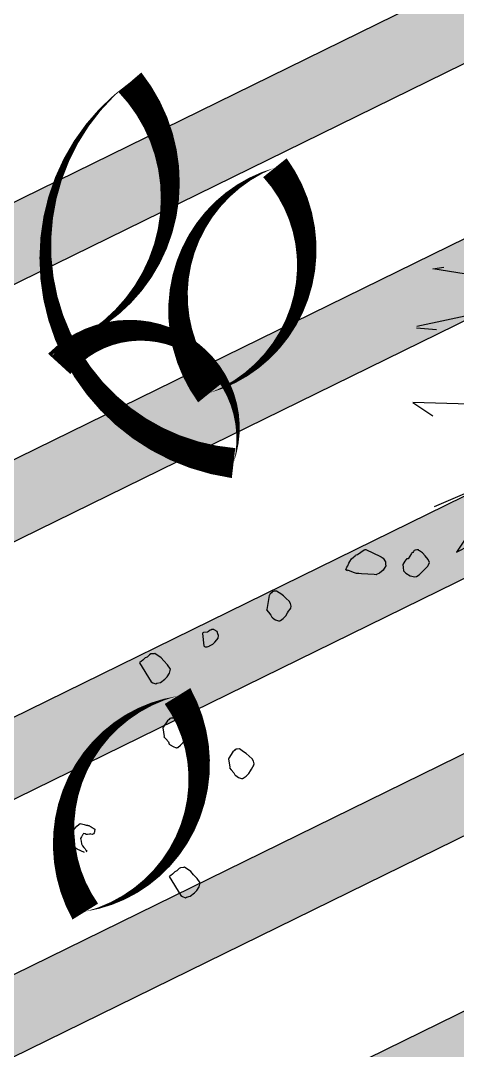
# Model space of a CAD drawing. Header units: millimetres. Extents: x 1754 to 2064, y 960 to 1845.
# Drawn here: x 1909.66 to 1910.385, y 1081.117 to 1082.825 of the extents above; entities that cross this region are included whole.
import ezdxf

# ---------------------------------------------------------------- set-up
doc = ezdxf.new("R2010")
doc.units = ezdxf.units.MM
for name, color, linetype in [('A_katastralni mapa', 7, 'Continuous'), ('SRAFY', 3, 'Continuous'), ('T_stafaz', 7, 'Continuous'), ('zariz.predmety', 203, 'Continuous')]:
    doc.layers.add(name, color=color, linetype=linetype)
picture_1 = doc.add_image_def('image1.jpg', size_in_pixel=(880, 658))

# ---------------------------------------------------------------- blocks, each defined once
blk = doc.blocks.new('STROMLIST03PUD')
at = {"linetype": 'Continuous'}
for p, q in [((-852.7, 276.6), (-853.1, 275.1)), ((-853.1, 275.1), (-852.6, 274.2)), ((-852, 279.6), (-852.7, 276.6)), ((-852.6, 274.2), (-852, 273.3)), ((-850.8, 281.6), (-852, 279.6)), ((-849.8, 282.1), (-850.8, 281.6)), ((-849, 282.6), (-849.8, 282.1)), ((-843.4, 285.9), (-849, 282.6)), ((-836.9, 287.4), (-843.4, 285.9)), ((-829.4, 289.4), (-836.9, 287.4)), ((-824.1, 288.8), (-829.4, 289.4)), ((-820.5, 284.8), (-824.1, 288.8)), ((-819.9, 283.9), (-820.5, 284.8)), ((-817.6, 277.9), (-819.9, 283.9)), ((-813.2, 264.4), (-817.6, 277.9)), ((-852, 273.3), (-851, 271.5)), ((-851, 271.5), (-851.3, 270)), ((-851.3, 270), (-850.7, 269.1)), ((-850.7, 269.1), (-845.3, 260)), ((-845.6, 258.5), (-846.6, 258)), ((-846.6, 258), (-843.8, 253.4)), ((-845.3, 260), (-845.6, 258.5)), ((-818.2, 250.2), (-813.5, 256.8)), ((-813.5, 256.8), (-812.8, 259.7)), ((-812.8, 259.7), (-813.2, 264.4)), ((-843.8, 253.4), (-840.5, 248)), ((-840.5, 248), (-835.6, 246)), ((-835.6, 246), (-830.6, 244)), ((-830.6, 244), (-825.6, 245.8)), ((-825.6, 245.8), (-818.2, 250.2)), ((-868, 221.2), (-864.4, 223.4)), ((-864.4, 223.4), (-857.2, 223.9)), ((-857.2, 223.9), (-853.8, 222.3)), ((-853.8, 222.3), (-850.8, 221.6)), ((-890.1, 203.8), (-868.9, 220.6)), ((-868.9, 220.6), (-868, 221.2)), ((-850.8, 221.6), (-848.1, 217.1)), ((-848.1, 217.1), (-846.4, 214.3)), ((-846.4, 214.3), (-844.4, 206.8)), ((-844.4, 206.8), (-845, 201.5)), ((-890.8, 200.9), (-890.4, 202.4)), ((-888.8, 187.6), (-890.8, 200.9)), ((-890.4, 202.4), (-890.1, 203.8)), ((-846.6, 198), (-856.7, 179.6)), ((-844.4, 200.6), (-846.6, 198)), ((-845, 201.5), (-844.4, 200.6)), ((-888.9, 183.8), (-888.8, 187.6)), ((-888.4, 182.9), (-888.9, 183.8)), ((-887.7, 179.6), (-888.4, 182.9)), ((-886.4, 175.3), (-887.7, 179.6)), ((-883.7, 170.9), (-886.4, 175.3)), ((-882, 168.1), (-883.7, 170.9)), ((-860.9, 172.1), (-864.9, 168.4)), ((-859.2, 175.6), (-860.9, 172.1)), ((-856.7, 179.6), (-859.2, 175.6)), ((-878.9, 165), (-882, 168.1)), ((-877.3, 162.2), (-878.9, 165)), ((-874.1, 159.2), (-877.3, 162.2)), ((-871.4, 160.8), (-874.1, 159.2)), ((-864.9, 168.4), (-872, 161.8)), ((-872, 161.8), (-871.4, 160.8)), ((-869.1, 51.7), (-875.2, 49.4)), ((-864.4, 52.1), (-869.1, 51.7)), ((-860, 51), (-864.4, 52.1)), ((-895.1, 34.9), (-895.4, 33.5)), ((-894.7, 36.4), (-895.1, 34.9)), ((-893.1, 39.8), (-894.7, 36.4)), ((-888.5, 42.6), (-893.1, 39.8)), ((-885.8, 44.3), (-888.5, 42.6)), ((-881.2, 47), (-885.8, 44.3)), ((-875.2, 49.4), (-881.2, 47)), ((-857.5, 48.8), (-860, 51)), ((-856.4, 47), (-857.5, 48.8)), ((-854.2, 43.4), (-856.4, 47)), ((-852.6, 40.6), (-854.2, 43.4)), ((-849.8, 36), (-852.6, 40.6)), ((-847.4, 30), (-849.8, 36)), ((-895.4, 33.5), (-894.3, 31.6)), ((-894.3, 31.6), (-893.6, 28.4)), ((-893.6, 28.4), (-892.5, 26.6)), ((-892.5, 26.6), (-891.9, 25.6)), ((-891.9, 25.6), (-872.8, 12.4)), ((-855.8, 15), (-851.3, 17.8)), ((-851.3, 17.8), (-847.3, 21.5)), ((-846.6, 24.4), (-847.4, 30)), ((-847.3, 21.5), (-846.3, 22)), ((-846.9, 22.9), (-846.6, 24.4)), ((-846.3, 22), (-846.9, 22.9)), ((-872.8, 12.4), (-872.3, 11.5)), ((-872.3, 11.5), (-868, 12.7)), ((-868, 12.7), (-861.5, 14.1)), ((-861.5, 14.1), (-857.6, 14)), ((-857.6, 14), (-856.7, 14.6)), ((-856.7, 14.6), (-855.8, 15)), ((-881.8, -81.4), (-883.4, -84.9)), ((-883.4, -84.9), (-882.9, -85.8)), ((-880.9, -80.9), (-881.8, -81.4)), ((-876.3, -78.1), (-880.9, -80.9)), ((-872.5, -78.3), (-876.3, -78.1)), ((-869.6, -79), (-872.5, -78.3)), ((-865.6, -81.5), (-869.6, -79)), ((-863.9, -84.3), (-865.6, -81.5)), ((-862.1, -89.4), (-863.9, -84.3)), ((-882.4, -92.9), (-885.2, -99.1)), ((-885.2, -99.1), (-884.6, -100.1)), ((-884.6, -100.1), (-884, -101)), ((-884, -101), (-864.5, -108.2)), ((-882.9, -85.8), (-883.3, -87.2)), ((-883.3, -87.2), (-883.1, -89.6)), ((-883.1, -89.6), (-882.5, -90.6)), ((-882.5, -90.6), (-882.4, -92.9)), ((-860.9, -93.6), (-862.1, -89.4)), ((-861, -103.7), (-860.3, -100.7)), ((-860.6, -96), (-860.9, -93.6)), ((-860.9, -99.8), (-860.6, -96)), ((-860.3, -100.7), (-860.9, -99.8)), ((-864.5, -108.2), (-863.6, -107.7)), ((-863.6, -107.7), (-862.6, -107.1)), ((-862.6, -107.1), (-861.4, -105.1)), ((-861.4, -105.1), (-861, -103.7)), ((-661.3, -118.7), (-667.3, -121)), ((-656.5, -118.4), (-661.3, -118.7)), ((-652.1, -119.4), (-656.5, -118.4)), ((-649.6, -121.6), (-652.1, -119.4)), ((-687.2, -135.5), (-687.5, -136.9)), ((-686.8, -134.1), (-687.2, -135.5)), ((-685.2, -130.6), (-686.8, -134.1)), ((-680.6, -127.8), (-685.2, -130.6)), ((-677.9, -126.2), (-680.6, -127.8)), ((-673.3, -123.5), (-677.9, -126.2)), ((-667.3, -121), (-673.3, -123.5)), ((-648.5, -123.4), (-649.6, -121.6)), ((-646.3, -127), (-648.5, -123.4)), ((-644.7, -129.8), (-646.3, -127)), ((-642, -134.4), (-644.7, -129.8)), ((-639.6, -140.4), (-642, -134.4)), ((-687.5, -136.9), (-686.5, -138.7)), ((-686.5, -138.7), (-685.7, -142.1)), ((-685.7, -142.1), (-679.1, -153)), ((-679.1, -153), (-678.6, -153.9)), ((-648, -155.3), (-643.4, -152.6)), ((-643.4, -152.6), (-639.4, -149)), ((-638.7, -146.1), (-639.6, -140.4)), ((-639.4, -149), (-638.5, -148.4)), ((-639, -147.5), (-638.7, -146.1)), ((-638.5, -148.4), (-639, -147.5)), ((-678.6, -153.9), (-664.9, -158.1)), ((-664.9, -158.1), (-664.4, -159)), ((-664.4, -159), (-660.2, -157.8)), ((-660.2, -157.8), (-653.6, -156.3)), ((-653.6, -156.3), (-649.8, -156.4)), ((-649.8, -156.4), (-648.9, -155.9)), ((-648.9, -155.9), (-648, -155.3)), ((-889.1, -187), (-889.5, -188.5)), ((-878.2, -180.3), (-889.1, -187)), ((-871.6, -178.9), (-878.2, -180.3)), ((-863.2, -176.3), (-871.6, -178.9)), ((-854.3, -174.7), (-863.2, -176.3)), ((-849.2, -179.1), (-854.3, -174.7)), ((-845.3, -185.5), (-849.2, -179.1)), ((-843.5, -190.6), (-845.3, -185.5)), ((-889.5, -188.5), (-891.5, -193.4)), ((-891.5, -193.4), (-891.3, -195.7)), ((-891.3, -195.7), (-889.4, -200.8)), ((-889.4, -200.8), (-889.7, -204.7)), ((-889.7, -204.7), (-887.8, -209.8)), ((-841.9, -199.5), (-843.5, -190.6)), ((-843.3, -205.4), (-841.9, -199.5)), ((-774.5, -202.8), (-779.1, -205.6)), ((-771.8, -201.2), (-774.5, -202.8)), ((-767.2, -198.5), (-771.8, -201.2)), ((-761.2, -196.1), (-767.2, -198.5)), ((-755.2, -193.7), (-761.2, -196.1)), ((-750.4, -193.4), (-755.2, -193.7)), ((-746, -194.5), (-750.4, -193.4)), ((-743.5, -196.7), (-746, -194.5)), ((-742.4, -198.5), (-743.5, -196.7)), ((-740.2, -202.1), (-742.4, -198.5)), ((-738.6, -204.8), (-740.2, -202.1)), ((-735.9, -209.4), (-738.6, -204.8)), ((-887.8, -209.8), (-887.1, -213)), ((-887.1, -213), (-886.9, -215.4)), ((-886.9, -215.4), (-886.3, -216.4)), ((-886.3, -216.4), (-849.9, -213)), ((-849.9, -213), (-847.2, -211.4)), ((-847.2, -211.4), (-843.1, -207.7)), ((-843.1, -207.7), (-843.3, -205.4)), ((-781.1, -210.5), (-781.4, -211.9)), ((-781.4, -211.9), (-780.4, -213.8)), ((-780.7, -209), (-781.1, -210.5)), ((-779.1, -205.6), (-780.7, -209)), ((-780.4, -213.8), (-779.6, -217)), ((-779.6, -217), (-773, -228.1)), ((-733.5, -215.4), (-735.9, -209.4)), ((-732.5, -221.1), (-733.5, -215.4)), ((-732.9, -222.5), (-732.5, -221.1)), ((-773, -228.1), (-772.5, -229)), ((-772.5, -229), (-758.8, -233.2)), ((-758.8, -233.2), (-758.3, -234.1)), ((-758.3, -234.1), (-754.1, -232.7)), ((-754.1, -232.7), (-747.5, -231.3)), ((-747.5, -231.3), (-743.7, -231.5)), ((-743.7, -231.5), (-742.8, -231)), ((-742.8, -231), (-741.9, -230.4)), ((-741.9, -230.4), (-737.3, -227.6)), ((-737.3, -227.6), (-733.3, -223.9)), ((-733.3, -223.9), (-732.4, -223.4)), ((-732.4, -223.4), (-732.9, -222.5)), ((-523, -288.2), (-531.4, -290.8)), ((-514.1, -286.6), (-523, -288.2)), ((-509, -291), (-514.1, -286.6)), ((-549.3, -300.4), (-551.3, -305.3)), ((-551.3, -305.3), (-551.1, -307.6)), ((-549, -298.9), (-549.3, -300.4)), ((-538, -292.3), (-549, -298.9)), ((-531.4, -290.8), (-538, -292.3)), ((-505.2, -297.4), (-509, -291)), ((-503.4, -302.5), (-505.2, -297.4)), ((-501.7, -311.4), (-503.4, -302.5)), ((-551.1, -307.6), (-549.3, -312.7)), ((-549.3, -312.7), (-549.5, -316.6)), ((-549.5, -316.6), (-547.7, -321.7)), ((-547.7, -321.7), (-547, -325)), ((-509.7, -325), (-507, -323.3)), ((-507, -323.3), (-503, -319.6)), ((-503.2, -317.3), (-501.7, -311.4)), ((-503, -319.6), (-503.2, -317.3)), ((-547, -325), (-546.7, -327.3)), ((-546.7, -327.3), (-546.2, -328.2)), ((-546.2, -328.2), (-509.7, -325)), ((-680.3, -410.2), (-679.4, -409.6)), ((-679.4, -409.6), (-678.5, -409.2)), ((-678.5, -409.2), (-677.5, -408.6)), ((-677.5, -408.6), (-675.7, -407.5)), ((-675.7, -407.5), (-674.8, -407)), ((-674.8, -407), (-673.9, -406.4)), ((-673.9, -406.4), (-673, -405.8)), ((-673, -405.8), (-671.2, -404.7)), ((-671.2, -404.7), (-669.7, -405.1)), ((-669.7, -405.1), (-669.2, -406.1)), ((-669.2, -406.1), (-667.2, -407.3)), ((-667.2, -407.3), (-666.6, -408.2)), ((-666.6, -408.2), (-665.5, -410.1)), ((-690.3, -422.4), (-689, -420.4)), ((-690.1, -424.9), (-690.3, -422.4)), ((-688.9, -429), (-690.1, -424.9)), ((-689, -420.4), (-685.9, -417.3)), ((-685.9, -417.3), (-683.7, -414.7)), ((-683.7, -414.7), (-682.5, -412.7)), ((-682.5, -412.7), (-681.6, -412.2)), ((-681.6, -412.2), (-681.2, -410.7)), ((-681.2, -410.7), (-680.3, -410.2)), ((-671.7, -422.4), (-673, -424.4)), ((-673, -424.4), (-672.5, -425.3)), ((-672.5, -425.3), (-671.9, -426.3)), ((-671.9, -426.3), (-670.8, -428.1)), ((-669.9, -421.3), (-671.7, -422.4)), ((-668.6, -419.3), (-669.9, -421.3)), ((-667.9, -416.4), (-668.6, -419.3)), ((-667.5, -415), (-667.9, -416.4)), ((-666.6, -414.4), (-667.5, -415)), ((-665.3, -412.4), (-666.6, -414.4)), ((-665.5, -410.1), (-665.3, -412.4)), ((-685.4, -436.9), (-688.9, -429)), ((-683.7, -439.5), (-685.4, -436.9)), ((-682.1, -442.3), (-683.7, -439.5)), ((-678.1, -444.9), (-682.1, -442.3)), ((-670.8, -428.1), (-670.2, -429)), ((-670.2, -429), (-669.7, -429.9)), ((-669.7, -429.9), (-668.1, -432.6)), ((-668.1, -432.6), (-663.7, -433.8)), ((-663.7, -433.8), (-659.3, -434.9)), ((-659.3, -434.9), (-655.4, -435)), ((-655.4, -435), (-652.1, -434.3)), ((-644.3, -437), (-654.2, -445.4)), ((-652.1, -434.3), (-648.9, -433.5)), ((-648.9, -433.5), (-646.5, -433.3)), ((-646.5, -433.3), (-645.6, -432.8)), ((-645.6, -432.8), (-644.7, -432.3)), ((-644.7, -432.3), (-644.1, -433.2)), ((-644.1, -433.2), (-643.6, -434.1)), ((-673.8, -449.8), (-678.1, -444.9)), ((-668.9, -451.8), (-673.8, -449.8)), ((-666, -452.6), (-668.9, -451.8)), ((-663.3, -450.9), (-666, -452.6)), ((-658.7, -448.1), (-663.3, -450.9)), ((-654.2, -445.4), (-658.7, -448.1))]:
    blk.add_line(p, q, dxfattribs=at)
blk = doc.blocks.new('STROMPUD03')
for p, q in [((101.9, 359.3), (-4.1, 500)), ((-144.5, 161.6), (-100, 495.4)), ((-100, 495.4), (-100.8, 471.6)), ((85, 494.2), (79.2, 465.5)), ((134, 104.1), (85, 494.2)), ((-117, 64.9), (-227.1, 452.6)), ((-224.2, 454), (-211.5, 433.5)), ((211.1, 164.1), (299.9, 410.5)), ((299.9, 410.5), (279, 381.4)), ((-368, 361.1), (-338.4, 354.1)), ((-166.7, 239.9), (-359.9, 356.2)), ((0, 0), (401, 311.7)), ((401, 311.7), (385.1, 282.4)), ((-443.8, 243.3), (-432, 232)), ((0, 0), (-442.8, 245.8)), ((197.8, 28.1), (455.5, 154.8)), ((455.5, 154.8), (420.5, 150)), ((455.9, 149.7), (430.9, 144.5)), ((-188.3, 104.5), (-509.6, 52.3)), ((-509.6, 52.3), (-478, 46.6)), ((-72.7, 40.3), (-469.5, -189.4)), ((48.4, 37.6), (460.7, 11.4)), ((-141.8, 0.3), (-381.2, -336.5)), ((0, 0), (-25.7, -508.2)), ((460.7, 11.4), (430.5, 0.5)), ((77.9, -186.8), (500.4, -83.5)), ((-5, -99.7), (-196.5, -464.1)), ((-241.7, -140.2), (-307.1, -402.6)), ((-7.7, -152.8), (400.1, -314.7)), ((231.3, -146.4), (438.8, -196.7)), ((-466.6, -196.5), (-451.2, -197)), ((438.8, -196.7), (404.1, -195.5)), ((138.6, -210.9), (169.4, -476.9)), ((220.9, -243.6), (273.9, -435.1)), ((400.1, -314.7), (385.8, -296.4)), ((-381.2, -336.5), (-375.7, -318.8)), ((-305.2, -404.1), (-288, -375.4)), ((-19, -375.9), (57.9, -508.2)), ((273.9, -435.1), (249.5, -410.7)), ((-196.5, -464.1), (-162.1, -444)), ((169.4, -476.9), (176.4, -452.5)), ((57.9, -508.2), (57.9, -483.8))]:
    blk.add_line(p, q)
blk.add_circle((0, 0), 27.7)

msp = doc.modelspace()

# ---------------------------------------------------------------- hatches: boundary and pattern name
at = {"layer": 'SRAFY'}
for points in [[(1908.8377, 1082.1265), (1911.6662, 1083.5131), (1911.7202, 1083.403), (1908.8917, 1082.0164)], [(1909, 1081.7789), (1911.8285, 1083.1655), (1911.8825, 1083.0554), (1909.054, 1081.6688)], [(1909.1624, 1081.4313), (1911.9909, 1082.8179), (1912.0448, 1082.7078), (1909.2164, 1081.3212)], [(1909.3247, 1081.0837), (1912.1532, 1082.4703), (1912.2072, 1082.3602), (1909.3787, 1080.9736)], [(1909.5, 1080.7425), (1912.3285, 1082.1291), (1912.3825, 1082.019), (1909.554, 1080.6324)]]:
    msp.add_hatch(color=253, dxfattribs=at).paths.add_polyline_path(points)

# ---------------------------------------------------------------- linework, layer by layer
for points in [[(1908.8377, 1082.1265), (1911.6662, 1083.5131), (1911.7202, 1083.403), (1908.8917, 1082.0164)], [(1909, 1081.7789), (1911.8285, 1083.1655), (1911.8825, 1083.0554), (1909.054, 1081.6688)], [(1909.1624, 1081.4313), (1911.9909, 1082.8179), (1912.0448, 1082.7078), (1909.2164, 1081.3212)], [(1909.3247, 1081.0837), (1912.1532, 1082.4703), (1912.2072, 1082.3602), (1909.3787, 1080.9736)], [(1909.5, 1080.7425), (1912.3285, 1082.1291), (1912.3825, 1082.019), (1909.554, 1080.6324)]]:
    msp.add_lwpolyline(points, close=True, dxfattribs=at)
at = {"layer": 'zariz.predmety', "color": 253, "linetype": 'Continuous', "ltscale": 0.001}
for points in [[(1910.0137, 1082.091, 0, 0, 0.520567), (1910.0137, 1082.091, 0, 0.05, 0.798637), (1909.7243, 1082.2556, 0, 0.05, 0.520567), (1909.7312, 1082.2865, 0, 0.05, 0.520567), (1909.8417, 1082.7228, 0, 0.05, 0.677372), (1910.0137, 1082.091, 0.05, 0.05, 0)], [(1910.0824, 1082.5811, 0, 0, 0.520567), (1910.0824, 1082.5811, 0, 0.05, 0.520567), (1909.9744, 1082.2075, 0, 0.05, 0.520567), (1910.0824, 1082.5811, 0.05, 0.05, 0)], [(1909.7676, 1081.347, 0, 0, 0.520567), (1909.7676, 1081.347, 0, 0.05, 0.520567), (1909.9207, 1081.7046, 0, 0.05, 0.520567), (1909.7676, 1081.347, 0.05, 0.05, 0)]]:
    msp.add_lwpolyline(points, format="xyseb", close=True, dxfattribs=at)

# ---------------------------------------------------------------- block references
at = {"layer": 'T_stafaz', "xscale": 0.001000000047450447, "yscale": 0.001000000163912773, "zscale": 0.001, "rotation": 296.1149935166604}
for name, p in [('STROMPUD03', (1910.8145, 1082.2192)), ('STROMLIST03PUD', (1910.4422, 1081.059))]:
    msp.add_blockref(name, p, dxfattribs=at)

# ---------------------------------------------------------------- pictures from other files: only their frames are drawn
at = {"layer": 'A_katastralni mapa'}
image = msp.add_image(picture_1, insert=(1753.8904, 959.6693), size_in_units=(310.4444, 232.1278), dxfattribs=at)
image.dxf.flags = 7

doc.saveas('drawing.dxf')
